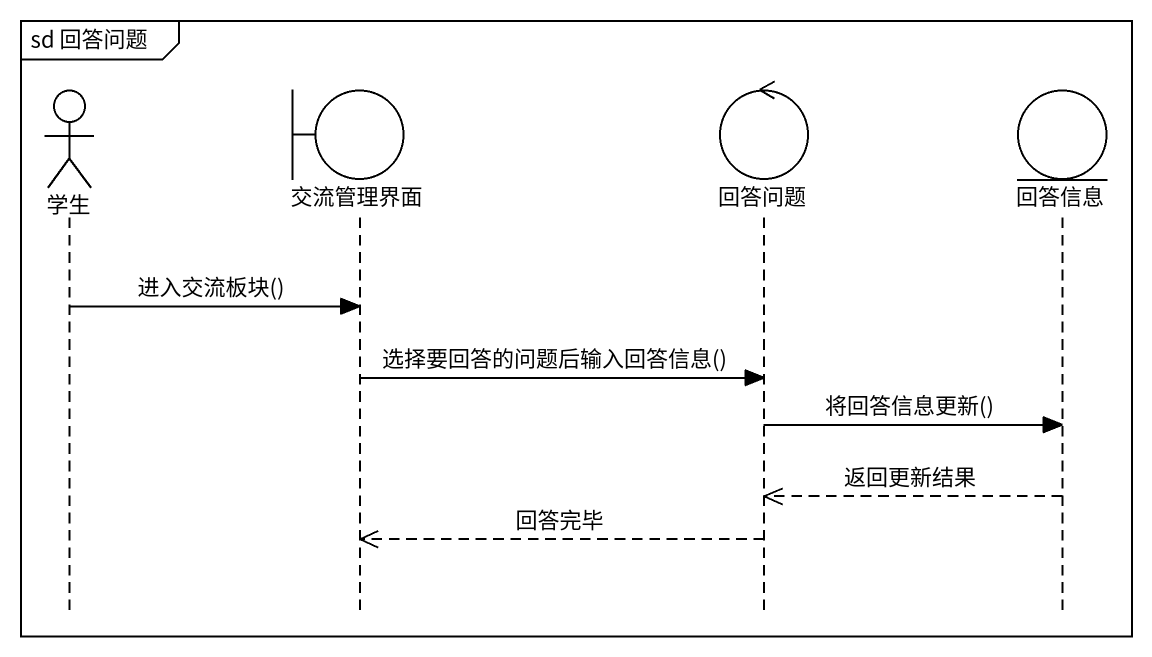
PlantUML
@startuml
mainframe sd 回答问题
hide footbox
actor 学生
boundary 交流管理界面
control 回答问题
entity 回答信息

学生 -> 交流管理界面 : 进入交流板块()
交流管理界面 -> 回答问题 : 选择要回答的问题后输入回答信息()
回答问题 -> 回答信息 : 将回答信息更新()
回答信息 -->> 回答问题 : 返回更新结果
回答问题 -->> 交流管理界面 : 回答完毕
@enduml
